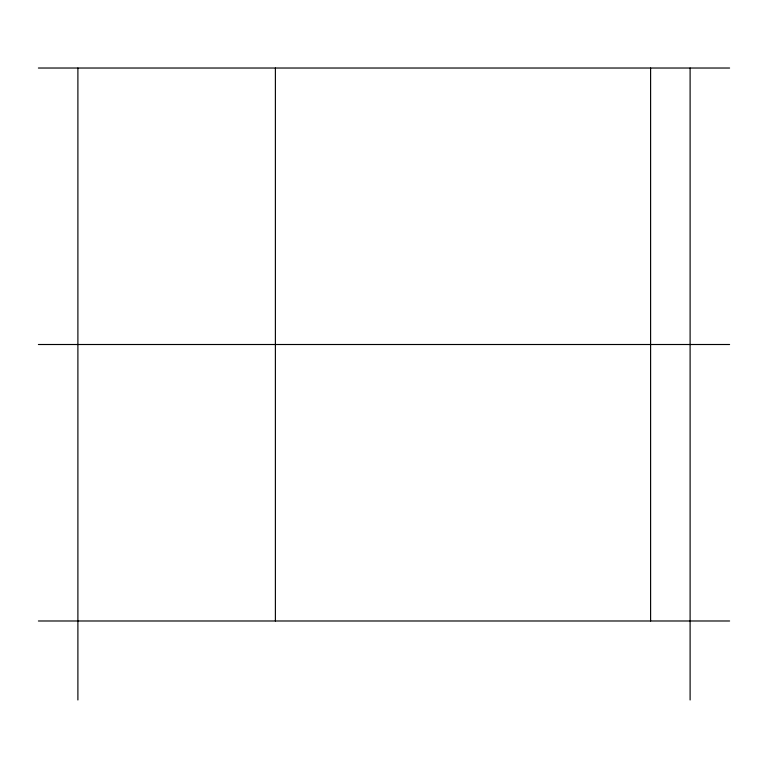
<?xml version="1.0" encoding="UTF-8"?>
<svg xmlns="http://www.w3.org/2000/svg" width="768" height="768" viewBox="0 0 768 768"><rect width="100%" height="100%" fill="white"/><g stroke="black" fill="none" stroke-linecap="round" stroke-linejoin="round"><path stroke-width="1.15" d="M38.4 68.026L729.6 68.026M38.4 344.506L729.6 344.506M38.4 620.986L729.6 620.986M690.106 68.026L690.106 699.974M650.602 68.026L650.602 620.986M275.386 68.026L275.386 620.986M77.894 68.026L77.894 699.974"/></g></svg>
